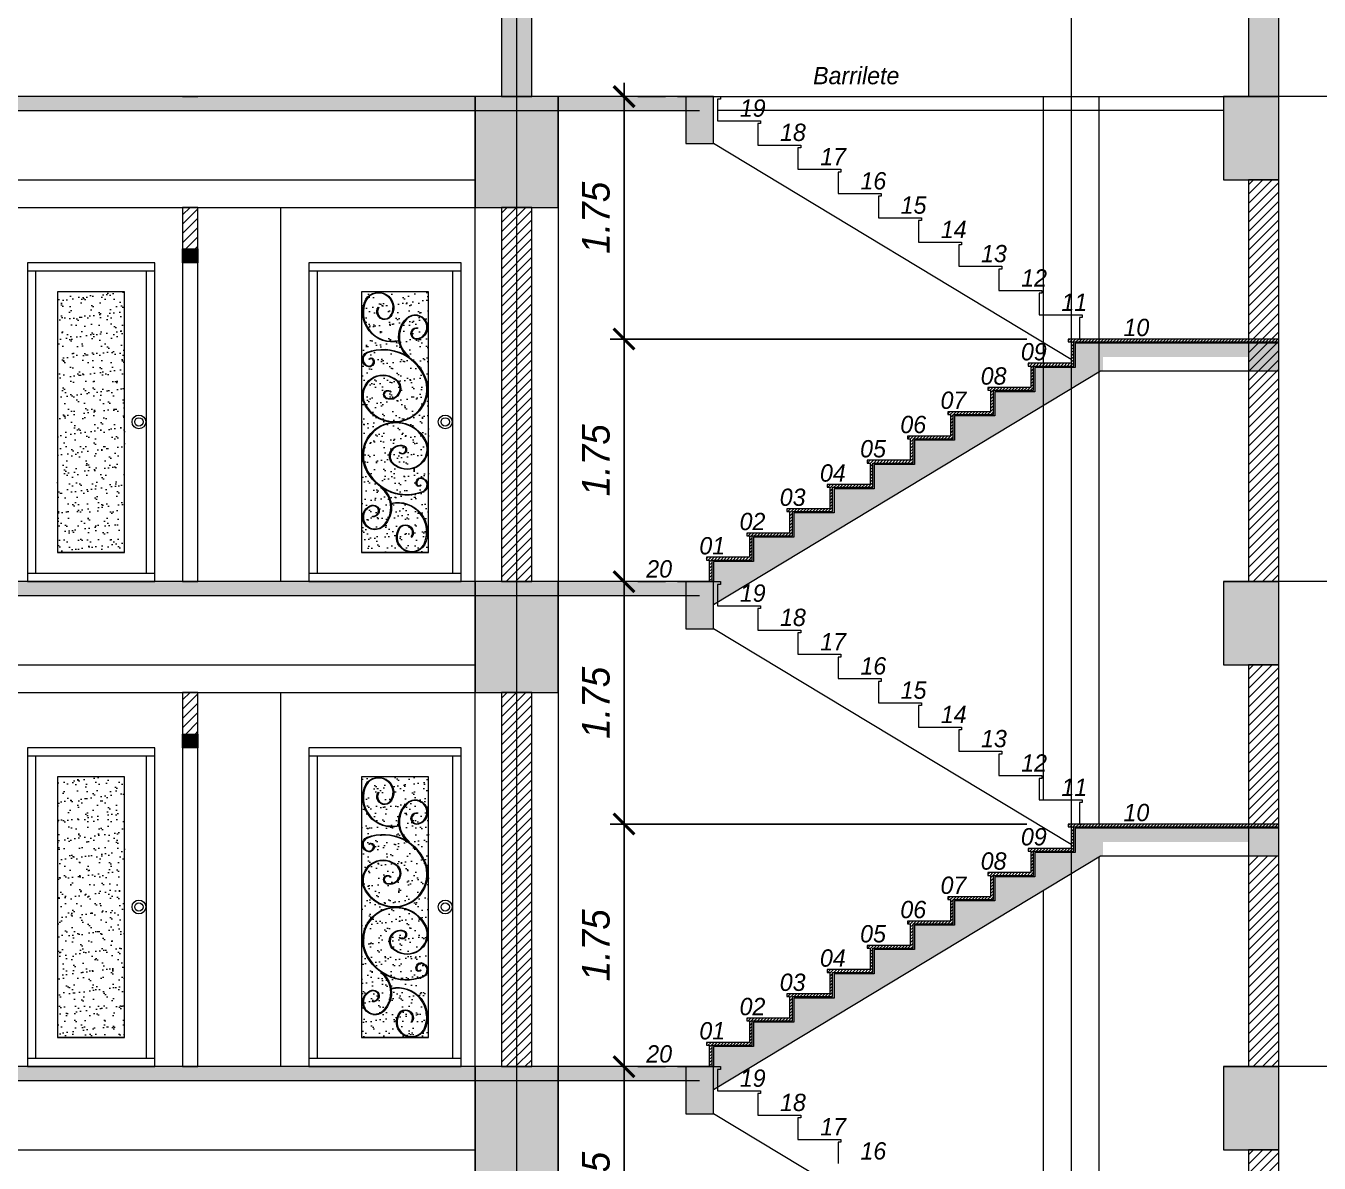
# Model space of a CAD drawing. Header units: millimetres. Extents: x 485872 to 486142, y -52344 to -52207.
# Drawn here: x 486063.22 to 486072.55, y -52303.57 to -52295.37 of the extents above; entities that cross this region are included whole.
import ezdxf

# ---------------------------------------------------------------- set-up
doc = ezdxf.new("R2010")
doc.units = ezdxf.units.MM
doc.header["$LTSCALE"] = 15
doc.header["$PDMODE"] = 2
doc.header["$PDSIZE"] = -10
doc.linetypes.add('DASHDOTX2', pattern=[50.8, 25.4, -12.7, 0, -12.7])
doc.layers.add('G', color=8, linetype='Continuous')
doc.styles.get("Standard").update_dxf_attribs({"font": ''})
doc.styles.get('Standard').set_extended_font_data('Flux Architect', italic=True)
doc.dimstyles.get("Standard").update_dxf_attribs({"dimtxt": 0.2, "dimasz": 0.15, "dimexe": 0.1, "dimexo": 0.3, "dimgap": 0.1, "dimtad": 1, "dimzin": 0, "dimdsep": 46, "dimtxsty": 'Standard', "dimblk": 'ARCHTICK', "dimcen": 0.09, "dimdle": 0.1, "dimclrd": 4, "dimclrt": 2, "dimadec": 0, "dimazin": 0, "dimtfac": 1, "dimtofl": 0, "dimtmove": 0, "dimatfit": 3, "dimfxl": 1, "dimtfillclr": 1, "dimtolj": 1, "dimtzin": 0, "dimarcsym": 1})
pattern_1 = [(45, (485401.173374, -52301.337264), (-0.0336759605, 0.0336759605), [])]
pattern_2 = [(45, (485401.173374, -52304.837264), (-0.0336759605, 0.0336759605), [])]

# ---------------------------------------------------------------- blocks, each defined once
blk = doc.blocks.new('Main Doorr')
at = {"lineweight": 9}
h = blk.add_hatch(dxfattribs=at)
h.set_pattern_fill('AR-SAND', color=153, scale=53.726984, style=0)
h.set_pattern_definition([(37.5, (633482.83, -6970.605), (-3.38444, 103.52243), [0, -81.66502, 0, -91.33587, 0, -87.30635]), (7.5, (633482.83, -6970.6), (95.08476, 151.6254), [0, -44.05613, 0, -73.60597, 0, -28.20667]), (327.5, (633416.74, -6970.605), (167.31345, 0.30404), [0, -26.86349, 0, -96.70857, 0, -126.25841]), (317.5, (633416.74, -6970.6), (161.51012, 47.15486), [0, -13.43175, 0, -63.39784, 0, -72.53143])])
h.paths.add_polyline_path([(664467.8, -64985.8), (664951.4, -64985.8), (664951.4, -63105.4), (664467.8, -63105.4)])
at = {"color": 7, "lineweight": 9}
for p, q in [((665186.4, -62955.4), (664086.4, -62955.4)), ((664146.4, -62955.4), (664146.4, -65135.4)), ((665126.4, -65135.4), (665126.4, -62955.4)), ((664467.8, -63105.4), (664467.8, -64985.8)), ((664951.4, -63105.4), (664467.8, -63105.4)), ((664951.4, -64985.8), (664951.4, -63105.4)), ((664467.8, -64985.8), (664951.4, -64985.8)), ((664086.4, -65135.4), (665186.4, -65135.4))]:
    blk.add_line(p, q, dxfattribs=at)
blk.add_lwpolyline([(664086.4, -65195.4), (665186.4, -65195.4), (665186.4, -62895.4), (664086.4, -62895.4)], close=True, dxfattribs=at)
at = {"lineweight": 9}
for points in [[(664738.1, -63460.9, -0.637528), (664498.3, -63158.6, -0.965658), (664687.1, -63269.7, -1.139609), (664589.1, -63214.3), (664593.4, -63217.5, 1.142963), (664682.3, -63267.4, 0.965814), (664503, -63161.3, 0.637746), (664737.2, -63455.6)], [(664811.2, -63577.8, -0.50473), (664808.4, -63282.5, -1.139136), (664878.5, -63446.2, -1.237533), (664872.5, -63363.5), (664871.7, -63368.9, 1.237959), (664877, -63441.1, 1.137294), (664811.4, -63287, 0.504199), (664814.4, -63573.4)], [(664608, -64513.5, -0.50473), (664610.8, -64808.7, -1.139136), (664540.7, -64645, -1.237533), (664546.7, -64727.7), (664547.4, -64722.4, 1.237959), (664542.2, -64650.2, 1.137294), (664607.8, -64804.3, 0.504199), (664604.8, -64517.8)], [(664681.1, -64630.3, -0.637528), (664920.9, -64932.6, -0.965658), (664732.1, -64821.5, -1.139609), (664830.1, -64877), (664825.8, -64873.7, 1.142963), (664736.9, -64823.8, 0.965814), (664916.2, -64930, 0.637746), (664682, -64635.6)]]:
    blk.add_lwpolyline(points, format="xyb", dxfattribs=at)
for points in [[(664521.3, -63589.6, -0.482932), (664554.1, -63590.4, -0.577559), (664521.3, -63645.9, -0.789134), (664508.3, -63541, -0.438143), (664938, -63752.7, -0.939322), (664477.1, -63887.3, -0.684665), (664706.7, -63730.8, -0.943765), (664645.2, -63875.7, -1.249985), (664681.1, -63826.2), (664677, -63829.8, 1.245946), (664647.2, -63870.7, 0.94511), (664703.9, -63735.5, 0.684848), (664482.2, -63885.8, 0.938331), (664932.8, -63754.1, 0.438005), (664510.2, -63546, 0.787082), (664521.6, -63640.5, 0.570854), (664549.6, -63593.3, 0.476031), (664525.4, -63593.1)], [(664897.9, -64501.6, -0.482932), (664865.1, -64500.9, -0.577559), (664897.9, -64445.4, -0.789134), (664910.9, -64550.3, -0.438143), (664481.2, -64338.5, -0.939322), (664942.1, -64203.9, -0.684665), (664712.5, -64360.4, -0.943765), (664774, -64215.6, -1.249985), (664738.1, -64265), (664742.1, -64261.5, 1.245946), (664772, -64220.6, 0.94511), (664715.3, -64355.8, 0.684848), (664937, -64205.4, 0.938331), (664486.4, -64337.2, 0.438005), (664909, -64545.3, 0.787082), (664897.5, -64450.8, 0.570854), (664869.6, -64497.9, 0.476031), (664893.7, -64498.2)]]:
    blk.add_lwpolyline(points, format="xyb", close=True, dxfattribs=at)
at = {"linetype": 'Continuous', "lineweight": 9}
blk.add_lwpolyline([(664951.4, -64985.8), (664467.8, -64985.8)], dxfattribs=at)
at = {"color": 7, "lineweight": 9}
for radius in [50, 30]:
    blk.add_circle((665071.5, -64043.5), radius, dxfattribs=at)
blk = doc.blocks.new('Indoor')
at = {"lineweight": 5}
h = blk.add_hatch(dxfattribs=at)
h.set_pattern_fill('AR-SAND', color=153, scale=53.726984, style=0)
h.set_pattern_definition([(37.5, (631289.6, 71959.21), (-3.38444, 103.52243), [0, -81.66502, 0, -91.33587, 0, -87.30635]), (7.5, (631289.6, 71959.21), (95.08476, 151.6254), [0, -44.05613, 0, -73.60597, 0, -28.20667]), (327.5, (631223.515, 71959.21), (167.31345, 0.30404), [0, -26.86349, 0, -96.70857, 0, -126.25841]), (317.5, (631223.52, 71959.21), (161.51012, 47.15486), [0, -13.43175, 0, -63.39784, 0, -72.53143])])
h.paths.add_polyline_path([(662274.6, 13944), (662758.1, 13944), (662758.1, 15824.4), (662274.6, 15824.4)])
at = {"color": 7, "lineweight": 5}
for p, q in [((662976.4, 16034.4), (662056.4, 16034.4)), ((662056.4, 16034.4), (662056.4, 13734.4)), ((662976.4, 15974.4), (662056.4, 15974.4)), ((662116.4, 15974.4), (662116.4, 13794.4)), ((662916.4, 13794.4), (662916.4, 15974.4)), ((662976.4, 13734.4), (662976.4, 16034.4)), ((662274.6, 15824.4), (662274.6, 13944)), ((662758.1, 15824.4), (662274.6, 15824.4)), ((662758.1, 13944), (662758.1, 15824.4)), ((662274.6, 13944), (662758.1, 13944)), ((662056.4, 13794.4), (662976.4, 13794.4)), ((662056.4, 13734.4), (662976.4, 13734.4))]:
    blk.add_line(p, q, dxfattribs=at)
at = {"linetype": 'Continuous', "lineweight": 5}
blk.add_lwpolyline([(662758.1, 13944), (662274.6, 13944)], dxfattribs=at)
at = {"color": 7, "lineweight": 5}
for radius in [50, 30]:
    blk.add_circle((662861.5, 14886.4), radius, dxfattribs=at)
blk = doc.blocks.new('_ArchTick')
at = {"color": 0, "const_width": 0.15}
blk.add_lwpolyline([(-0.5, -0.5), (0.5, 0.5)], dxfattribs=at)
blk = doc.blocks.new('*D125')
at = {"color": 4, "linetype": 'Continuous', "lineweight": -2, "transparency": 16777216}
blk.add_line((486074.8301, -52295.9766), (486074.8301, -52293.2766), dxfattribs=at)
at = {"color": 0, "linetype": 'Continuous', "lineweight": -2, "transparency": 16777216}
for p, q in [((486072.5597, -52293.3766), (486074.9301, -52293.3766)), ((486074.9886, -52295.8766), (486074.9301, -52295.8766))]:
    blk.add_line(p, q, dxfattribs=at)
at = {"layer": 'Defpoints', "color": 0, "linetype": 'Continuous', "lineweight": 13, "transparency": 16777216}
for p in [(486072.2597, -52293.3766), (486074.8301, -52293.3766), (486074.6886, -52295.8766)]:
    blk.add_point(p, dxfattribs=at)
at = {"color": 4, "linetype": 'Continuous', "lineweight": -2, "transparency": 16777216, "xscale": 0.15, "yscale": 0.15, "zscale": 0.15}
for p, rotation in [((486074.8301, -52293.3766), 90), ((486074.8301, -52295.8766), 270)]:
    blk.add_blockref('_ArchTick', p, dxfattribs=dict(at, rotation=rotation))
at = {"color": 2, "linetype": 'Continuous', "lineweight": 13, "transparency": 16777216, "insert": (486074.6279, -52294.6266), "char_height": 0.2, "attachment_point": 5, "rotation": 90}
blk.add_mtext('\\A1;2.50', dxfattribs=at)
blk = doc.blocks.new('*D145')
at = {"color": 4, "linetype": 'Continuous', "lineweight": -2, "transparency": 16777216}
blk.add_line((486067.5346, -52304.7266), (486067.5346, -52302.7766), dxfattribs=at)
at = {"color": 0, "linetype": 'Continuous', "lineweight": -2, "transparency": 16777216}
for p, q in [((486067.8346, -52302.8766), (486067.6346, -52302.8766)), ((486070.4397, -52304.6266), (486067.4346, -52304.6266))]:
    blk.add_line(p, q, dxfattribs=at)
at = {"layer": 'Defpoints', "color": 0, "linetype": 'Continuous', "lineweight": 13, "transparency": 16777216}
for p in [(486067.5346, -52302.8766), (486067.5346, -52302.8766), (486070.7397, -52304.6266)]:
    blk.add_point(p, dxfattribs=at)
at = {"color": 4, "linetype": 'Continuous', "lineweight": -2, "transparency": 16777216, "xscale": 0.15, "yscale": 0.15, "zscale": 0.15}
for p, rotation in [((486067.5346, -52302.8766), 90), ((486067.5346, -52304.6266), 270)]:
    blk.add_blockref('_ArchTick', p, dxfattribs=dict(at, rotation=rotation))
at = {"color": 2, "linetype": 'Continuous', "lineweight": 13, "transparency": 16777216, "insert": (486067.3324, -52303.7516), "char_height": 0.2, "attachment_point": 5, "rotation": 90}
blk.add_mtext('\\A1;1.75', dxfattribs=at)
blk = doc.blocks.new('*D146')
at = {"color": 4, "linetype": 'Continuous', "lineweight": -2, "transparency": 16777216}
blk.add_line((486067.5346, -52302.9766), (486067.5346, -52301.0266), dxfattribs=at)
at = {"color": 0, "linetype": 'Continuous', "lineweight": -2, "transparency": 16777216}
for p, q in [((486070.4397, -52301.1266), (486067.4346, -52301.1266)), ((486067.8346, -52302.8766), (486067.6346, -52302.8766))]:
    blk.add_line(p, q, dxfattribs=at)
at = {"layer": 'Defpoints', "color": 0, "linetype": 'Continuous', "lineweight": 13, "transparency": 16777216}
for p in [(486067.5346, -52301.1266), (486070.7397, -52301.1266), (486067.5346, -52302.8766)]:
    blk.add_point(p, dxfattribs=at)
at = {"color": 4, "linetype": 'Continuous', "lineweight": -2, "transparency": 16777216, "xscale": 0.15, "yscale": 0.15, "zscale": 0.15}
for p, rotation in [((486067.5346, -52301.1266), 90), ((486067.5346, -52302.8766), 270)]:
    blk.add_blockref('_ArchTick', p, dxfattribs=dict(at, rotation=rotation))
at = {"color": 2, "linetype": 'Continuous', "lineweight": 13, "transparency": 16777216, "insert": (486067.3324, -52302.0016), "char_height": 0.2, "attachment_point": 5, "rotation": 90}
blk.add_mtext('\\A1;1.75', dxfattribs=at)
blk = doc.blocks.new('*D147')
at = {"color": 4, "linetype": 'Continuous', "lineweight": -2, "transparency": 16777216}
blk.add_line((486067.5346, -52301.2266), (486067.5346, -52299.2766), dxfattribs=at)
at = {"color": 0, "linetype": 'Continuous', "lineweight": -2, "transparency": 16777216}
for p, q in [((486067.8346, -52299.3766), (486067.6346, -52299.3766)), ((486070.4397, -52301.1266), (486067.4346, -52301.1266))]:
    blk.add_line(p, q, dxfattribs=at)
at = {"layer": 'Defpoints', "color": 0, "linetype": 'Continuous', "lineweight": 13, "transparency": 16777216}
for p in [(486067.5346, -52299.3766), (486067.5346, -52299.3766), (486070.7397, -52301.1266)]:
    blk.add_point(p, dxfattribs=at)
at = {"color": 4, "linetype": 'Continuous', "lineweight": -2, "transparency": 16777216, "xscale": 0.15, "yscale": 0.15, "zscale": 0.15}
for p, rotation in [((486067.5346, -52299.3766), 90), ((486067.5346, -52301.1266), 270)]:
    blk.add_blockref('_ArchTick', p, dxfattribs=dict(at, rotation=rotation))
at = {"color": 2, "linetype": 'Continuous', "lineweight": 13, "transparency": 16777216, "insert": (486067.3324, -52300.2516), "char_height": 0.2, "attachment_point": 5, "rotation": 90}
blk.add_mtext('\\A1;1.75', dxfattribs=at)
blk = doc.blocks.new('*D335')
at = {"color": 4, "linetype": 'Continuous', "lineweight": -2, "transparency": 16777216}
blk.add_line((486053.9905, -52295.9766), (486053.9905, -52291.2766), dxfattribs=at)
at = {"color": 0, "linetype": 'Continuous', "lineweight": -2, "transparency": 16777216}
for p, q in [((486066.3497, -52291.3766), (486053.8905, -52291.3766)), ((486057.3597, -52295.8766), (486053.8905, -52295.8766))]:
    blk.add_line(p, q, dxfattribs=at)
at = {"layer": 'Defpoints', "color": 0, "linetype": 'Continuous', "lineweight": 13, "transparency": 16777216}
for p in [(486053.9905, -52291.3766), (486066.6497, -52291.3766), (486057.6597, -52295.8766)]:
    blk.add_point(p, dxfattribs=at)
at = {"color": 4, "linetype": 'Continuous', "lineweight": -2, "transparency": 16777216, "xscale": 0.15, "yscale": 0.15, "zscale": 0.15}
for p, rotation in [((486053.9905, -52291.3766), 90), ((486053.9905, -52295.8766), 270)]:
    blk.add_blockref('_ArchTick', p, dxfattribs=dict(at, rotation=rotation))
at = {"color": 2, "linetype": 'Continuous', "lineweight": 13, "transparency": 16777216, "insert": (486053.7883, -52293.6266), "char_height": 0.2, "attachment_point": 5, "rotation": 90}
blk.add_mtext('\\A1;4.50', dxfattribs=at)
blk = doc.blocks.new('*D338')
at = {"color": 4, "linetype": 'Continuous', "lineweight": -2, "transparency": 16777216}
blk.add_line((486067.5346, -52299.4766), (486067.5346, -52297.5266), dxfattribs=at)
at = {"color": 0, "linetype": 'Continuous', "lineweight": -2, "transparency": 16777216}
for p, q in [((486070.4397, -52297.6266), (486067.4346, -52297.6266)), ((486067.8346, -52299.3766), (486067.6346, -52299.3766))]:
    blk.add_line(p, q, dxfattribs=at)
at = {"layer": 'Defpoints', "color": 0, "linetype": 'Continuous', "lineweight": 13, "transparency": 16777216}
for p in [(486067.5346, -52297.6266), (486070.7397, -52297.6266), (486067.5346, -52299.3766)]:
    blk.add_point(p, dxfattribs=at)
at = {"color": 4, "linetype": 'Continuous', "lineweight": -2, "transparency": 16777216, "xscale": 0.15, "yscale": 0.15, "zscale": 0.15}
for p, rotation in [((486067.5346, -52297.6266), 90), ((486067.5346, -52299.3766), 270)]:
    blk.add_blockref('_ArchTick', p, dxfattribs=dict(at, rotation=rotation))
at = {"color": 2, "linetype": 'Continuous', "lineweight": 13, "transparency": 16777216, "insert": (486067.3324, -52298.5016), "char_height": 0.2, "attachment_point": 5, "rotation": 90}
blk.add_mtext('\\A1;1.75', dxfattribs=at)
blk = doc.blocks.new('*D339')
at = {"color": 4, "linetype": 'Continuous', "lineweight": -2, "transparency": 16777216}
blk.add_line((486067.5346, -52297.7266), (486067.5346, -52295.7766), dxfattribs=at)
at = {"color": 0, "linetype": 'Continuous', "lineweight": -2, "transparency": 16777216}
for p, q in [((486067.8346, -52295.8766), (486067.6346, -52295.8766)), ((486070.4397, -52297.6266), (486067.4346, -52297.6266))]:
    blk.add_line(p, q, dxfattribs=at)
at = {"layer": 'Defpoints', "color": 0, "linetype": 'Continuous', "lineweight": 13, "transparency": 16777216}
for p in [(486067.5346, -52295.8766), (486067.5346, -52295.8766), (486070.7397, -52297.6266)]:
    blk.add_point(p, dxfattribs=at)
at = {"color": 4, "linetype": 'Continuous', "lineweight": -2, "transparency": 16777216, "xscale": 0.15, "yscale": 0.15, "zscale": 0.15}
for p, rotation in [((486067.5346, -52295.8766), 90), ((486067.5346, -52297.6266), 270)]:
    blk.add_blockref('_ArchTick', p, dxfattribs=dict(at, rotation=rotation))
at = {"color": 2, "linetype": 'Continuous', "lineweight": 13, "transparency": 16777216, "insert": (486067.3324, -52296.7516), "char_height": 0.2, "attachment_point": 5, "rotation": 90}
blk.add_mtext('\\A1;1.75', dxfattribs=at)

msp = doc.modelspace()

# ---------------------------------------------------------------- hatches: boundary and pattern name
at = {"linetype": 'Continuous', "lineweight": 13}
h = msp.add_hatch(color=256, dxfattribs=at)
h.dxf.hatch_style = 1
h.paths.add_polyline_path([(486072.2597, -52294.9766), (486072.0397, -52294.9766), (486072.0397, -52295.8766), (486072.2597, -52295.8766)])
h.paths.add_polyline_path([(486072.2597, -52291.4766), (486072.0397, -52291.4766), (486072.0397, -52294.9766), (486072.2597, -52294.9766)])
h.paths.add_polyline_path([(486066.7597, -52294.9766), (486066.6497, -52294.9766), (486066.6497, -52295.8766), (486066.7597, -52295.8766)])
h.paths.add_polyline_path([(486066.8697, -52294.9766), (486066.7597, -52294.9766), (486066.7597, -52295.8766), (486066.8697, -52295.8766)])
h.paths.add_polyline_path([(486066.8697, -52291.4766), (486066.7597, -52291.4766), (486066.7597, -52294.9766), (486066.8697, -52294.9766)])
h.paths.add_polyline_path([(486066.7597, -52291.4766), (486066.6497, -52291.4766), (486066.6497, -52294.9766), (486066.7597, -52294.9766)])
h = msp.add_hatch(color=256, dxfattribs=at)
h.dxf.hatch_style = 1
h.paths.add_polyline_path([(486058.4597, -52295.8766), (486057.6597, -52295.8766), (486057.6597, -52295.9766), (486058.4597, -52295.9766)])
h.paths.add_polyline_path([(486068.1797, -52295.9766), (486068.1797, -52295.8766), (486059.0597, -52295.8766), (486059.0597, -52295.9766)])
h = msp.add_hatch(color=256, dxfattribs=at)
h.dxf.hatch_style = 1
h.paths.add_polyline_path([(486066.4597, -52296.6766), (486067.0597, -52296.6766), (486067.0597, -52295.8766), (486066.4597, -52295.8766)])
h = msp.add_hatch(color=256, dxfattribs=at)
h.dxf.hatch_style = 1
h.paths.add_polyline_path([(486068.1797, -52295.8766), (486067.9797, -52295.8766), (486067.9797, -52296.2165), (486068.1797, -52296.2165)])
h = msp.add_hatch(color=256, dxfattribs=at)
h.dxf.hatch_style = 1
h.paths.add_polyline_path([(486071.8597, -52296.4766), (486072.2597, -52296.4766), (486072.2597, -52295.8766), (486071.8597, -52295.8766)])
at = {"linetype": 'Continuous', "lineweight": 13, "true_color": 0xb64b2b}
h = msp.add_hatch(dxfattribs=at)
h.set_pattern_fill('ANSI31', color=15, scale=0.015)
h.set_pattern_definition(pattern_1)
h.paths.add_polyline_path([(486072.2597, -52297.8566), (486072.0397, -52297.8566), (486072.0397, -52299.3766), (486072.2597, -52299.3766)])
h.paths.add_polyline_path([(486072.2597, -52296.4766), (486072.0397, -52296.4766), (486072.0397, -52297.8566), (486072.2597, -52297.8566)])
h = msp.add_hatch(dxfattribs=at)
h.set_pattern_fill('ANSI31', color=15, scale=0.015)
h.set_pattern_definition([(45, (485401.173374, -52297.837264), (-0.0336759605, 0.0336759605), [])])
h.paths.add_polyline_path([(486064.4597, -52296.6766), (486064.3497, -52296.6766), (486064.3497, -52296.9766), (486064.4597, -52296.9766)])
h = msp.add_hatch(dxfattribs=at)
h.set_pattern_fill('ANSI31', color=15, scale=0.015)
h.set_pattern_definition(pattern_1)
h.paths.add_polyline_path([(486066.6497, -52299.3766), (486066.8697, -52299.3766), (486066.8697, -52296.6766), (486066.6497, -52296.6766)])
at = {"linetype": 'Continuous', "lineweight": 13}
h = msp.add_hatch(color=256, dxfattribs=at)
h.dxf.hatch_style = 1
h.paths.add_polyline_path([(486064.4597, -52296.9766), (486064.3497, -52296.9766), (486064.3497, -52297.0766), (486064.4597, -52297.0766)])
h = msp.add_hatch(dxfattribs=at)
h.set_pattern_fill('ANSI31', color=256, scale=0.005)
h.set_pattern_definition([(45, (485401.173374, -52301.337264), (-0.01122532015, 0.01122532015), [])])
h.paths.add_polyline_path([(486072.2597, -52297.6466), (486072.2597, -52297.6266), (486070.7397, -52297.6266), (486070.7397, -52297.6466), (486070.7597, -52297.6466), (486070.7597, -52297.8016), (486070.4497, -52297.8016), (486070.4497, -52297.8216), (486070.4697, -52297.8216), (486070.4697, -52297.9766), (486070.1597, -52297.9766), (486070.1597, -52297.9966), (486070.1797, -52297.9966), (486070.1797, -52298.1516), (486069.8697, -52298.1516), (486069.8697, -52298.1716), (486069.8897, -52298.1716), (486069.8897, -52298.3266), (486069.5797, -52298.3266), (486069.5797, -52298.3466), (486069.5997, -52298.3466), (486069.5997, -52298.5016), (486069.2897, -52298.5016), (486069.2897, -52298.5216), (486069.3097, -52298.5216), (486069.3097, -52298.6766), (486068.9997, -52298.6766), (486068.9997, -52298.6966), (486069.0197, -52298.6966), (486069.0197, -52298.8516), (486068.7097, -52298.8516), (486068.7097, -52298.8716), (486068.7297, -52298.8716), (486068.7297, -52299.0266), (486068.4197, -52299.0266), (486068.4197, -52299.0466), (486068.4397, -52299.0466), (486068.4397, -52299.2016), (486068.1297, -52299.2016), (486068.1297, -52299.2216), (486068.1497, -52299.2216), (486068.1497, -52299.3766), (486068.1697, -52299.3766), (486068.1697, -52299.2216), (486068.4597, -52299.2216), (486068.4597, -52299.0466), (486068.7497, -52299.0466), (486068.7497, -52298.8716), (486069.0397, -52298.8716), (486069.0397, -52298.6966), (486069.3297, -52298.6966), (486069.3297, -52298.5216), (486069.6197, -52298.5216), (486069.6197, -52298.3466), (486069.9097, -52298.3466), (486069.9097, -52298.1716), (486070.1997, -52298.1716), (486070.1997, -52297.9966), (486070.4897, -52297.9966), (486070.4897, -52297.8216), (486070.7797, -52297.8216), (486070.7797, -52297.6466)])
h = msp.add_hatch(dxfattribs=at)
h.set_pattern_fill('ARKHID16', color=5, scale=0.03, pattern_type=2)
h.set_pattern_definition([(0, (485401.173374, -52301.335764), (0.03, 0.03), [0.0015, -0.0105, 0, -0.015, 0, -0.003]), (0, (485401.173374, -52301.326764), (0.03, 0.03), [0, -0.0105, 0.0015, -0.015, 0, -0.003]), (0, (485401.173374, -52301.320764), (0.03, 0.03), [0, -0.012, 0, -0.0135, 0.0015, -0.003]), (0, (485401.173374, -52301.308764), (0.03, 0.03), [0, -0.012, 0.0015, -0.0135, 0, -0.003]), (90, (485401.173374, -52301.337264), (-0.03, 0.03), [0.0015, -0.0285]), (90, (485401.185374, -52301.337264), (-0.03, 0.03), [-0.0105, 0.0015, -0.009, 0, -0.0075, 0.0015]), (90, (485401.200374, -52301.337264), (-0.03, 0.03), [0, -0.015, 0.0015, -0.0075, 0, -0.006]), (90, (485401.176374, -52301.337264), (-0.015, 0.015), [0, -0.0045, 0, -0.0045, 0, -0.006]), (90, (485401.179374, -52301.335764), (-0.015, 0.015), [0, -0.006, 0, -0.0045, 0, -0.0045]), (90, (485401.182374, -52301.337264), (-0.015, 0.015), [0, -0.006, 0, -0.006, 0, -0.003]), (90, (485401.188374, -52301.334264), (-0.015, 0.015), [0, -0.0045, 0, -0.006, 0, -0.0045]), (45, (485401.173374, -52301.337264), (2e-18, 0.02999999995), [0.0021213, -0.01272792, 0.0021213, -0.0254558868]), (135, (485401.185374, -52301.337264), (2e-18, 0.02999999995), [-0.021213, 0.0021213, -0.0169708068, 0.0021213])])
h.paths.add_polyline_path([(486068.1697, -52299.3766), (486068.1697, -52299.2216), (486068.4597, -52299.2216), (486068.4597, -52299.0466), (486068.7497, -52299.0466), (486068.7497, -52298.8716), (486069.0397, -52298.8716), (486069.0397, -52298.6966), (486069.3297, -52298.6966), (486069.3297, -52298.5216), (486069.6197, -52298.5216), (486069.6197, -52298.3466), (486069.9097, -52298.3466), (486069.9097, -52298.1716), (486070.1997, -52298.1716), (486070.1997, -52297.9966), (486070.4897, -52297.9966), (486070.4897, -52297.8216), (486070.7797, -52297.8216), (486070.7797, -52297.6466), (486072.2597, -52297.6466), (486072.2597, -52297.6566), (486070.7897, -52297.6566), (486070.7897, -52297.8316), (486070.4997, -52297.8316), (486070.4997, -52298.0066), (486070.2097, -52298.0066), (486070.2097, -52298.1816), (486069.9197, -52298.1816), (486069.9197, -52298.3566), (486069.6297, -52298.3566), (486069.6297, -52298.5316), (486069.3397, -52298.5316), (486069.3397, -52298.7066), (486069.0497, -52298.7066), (486069.0497, -52298.8816), (486068.7597, -52298.8816), (486068.7597, -52299.0566), (486068.4697, -52299.0566), (486068.4697, -52299.2316), (486068.1797, -52299.2316), (486068.1797, -52299.3766)])
h = msp.add_hatch(color=256, dxfattribs=at)
h.dxf.hatch_style = 1
h.paths.add_polyline_path([(486070.7597, -52297.9846), (486070.7597, -52297.8316), (486070.4997, -52297.8316), (486070.4997, -52298.0066), (486070.2097, -52298.0066), (486070.2097, -52298.1816), (486069.9197, -52298.1816), (486069.9197, -52298.3566), (486069.6297, -52298.3566), (486069.6297, -52298.5316), (486069.3397, -52298.5316), (486069.3397, -52298.7066), (486069.0497, -52298.7066), (486069.0497, -52298.8816), (486068.7597, -52298.8816), (486068.7597, -52299.0566), (486068.4697, -52299.0566), (486068.4697, -52299.2316), (486068.1797, -52299.2316), (486068.1797, -52299.3766), (486068.1797, -52299.5415)])
h.paths.add_polyline_path([(486070.9897, -52297.7566), (486072.0397, -52297.7566), (486072.0397, -52297.6566), (486070.7897, -52297.6566), (486070.7897, -52297.8316), (486070.7597, -52297.8316), (486070.7597, -52297.9846), (486070.9719, -52297.8566), (486070.9897, -52297.8566)])
h.paths.add_polyline_path([(486072.2597, -52297.6566), (486072.0397, -52297.6566), (486072.0397, -52297.8566), (486072.2597, -52297.8566)])
h = msp.add_hatch(color=256, dxfattribs=at)
h.dxf.hatch_style = 1
h.paths.add_polyline_path([(486058.4597, -52299.3766), (486057.6597, -52299.3766), (486057.6597, -52299.4766), (486058.4597, -52299.4766)])
h.paths.add_polyline_path([(486067.9797, -52299.4766), (486067.9797, -52299.3766), (486059.0597, -52299.3766), (486059.0597, -52299.4766)])
h = msp.add_hatch(color=256, dxfattribs=at)
h.dxf.hatch_style = 1
h.paths.add_polyline_path([(486066.4597, -52300.1766), (486067.0597, -52300.1766), (486067.0597, -52299.3766), (486066.4597, -52299.3766)])
h = msp.add_hatch(color=256, dxfattribs=at)
h.dxf.hatch_style = 1
h.paths.add_polyline_path([(486068.1797, -52299.3766), (486067.9797, -52299.3766), (486067.9797, -52299.7165), (486068.1797, -52299.7165)])
h = msp.add_hatch(color=256, dxfattribs=at)
h.dxf.hatch_style = 1
h.paths.add_polyline_path([(486071.8597, -52299.9766), (486072.2597, -52299.9766), (486072.2597, -52299.3766), (486071.8597, -52299.3766)])
at = {"linetype": 'Continuous', "lineweight": 13, "true_color": 0xb64b2b}
h = msp.add_hatch(dxfattribs=at)
h.set_pattern_fill('ANSI31', color=15, scale=0.015)
h.set_pattern_definition(pattern_2)
h.paths.add_polyline_path([(486072.2597, -52301.3566), (486072.0397, -52301.3566), (486072.0397, -52302.8766), (486072.2597, -52302.8766)])
h.paths.add_polyline_path([(486072.2597, -52299.9766), (486072.0397, -52299.9766), (486072.0397, -52301.1266), (486072.2597, -52301.1266)])
h = msp.add_hatch(dxfattribs=at)
h.set_pattern_fill('ANSI31', color=15, scale=0.015)
h.set_pattern_definition(pattern_1)
h.paths.add_polyline_path([(486064.4597, -52300.1766), (486064.3497, -52300.1766), (486064.3497, -52300.4766), (486064.4597, -52300.4766)])
h = msp.add_hatch(dxfattribs=at)
h.set_pattern_fill('ANSI31', color=15, scale=0.015)
h.set_pattern_definition(pattern_2)
h.paths.add_polyline_path([(486066.6497, -52302.8766), (486066.8697, -52302.8766), (486066.8697, -52300.1766), (486066.6497, -52300.1766)])
at = {"linetype": 'Continuous', "lineweight": 13}
h = msp.add_hatch(color=256, dxfattribs=at)
h.dxf.hatch_style = 1
h.paths.add_polyline_path([(486064.4597, -52300.4766), (486064.3497, -52300.4766), (486064.3497, -52300.5766), (486064.4597, -52300.5766)])
h = msp.add_hatch(dxfattribs=at)
h.set_pattern_fill('ANSI31', color=256, scale=0.005)
h.set_pattern_definition([(45, (485401.173374, -52304.837264), (-0.01122532015, 0.01122532015), [])])
h.paths.add_polyline_path([(486072.2597, -52301.1466), (486072.2597, -52301.1266), (486070.7397, -52301.1266), (486070.7397, -52301.1466), (486070.7597, -52301.1466), (486070.7597, -52301.3016), (486070.4497, -52301.3016), (486070.4497, -52301.3216), (486070.4697, -52301.3216), (486070.4697, -52301.4766), (486070.1597, -52301.4766), (486070.1597, -52301.4966), (486070.1797, -52301.4966), (486070.1797, -52301.6516), (486069.8697, -52301.6516), (486069.8697, -52301.6716), (486069.8897, -52301.6716), (486069.8897, -52301.8266), (486069.5797, -52301.8266), (486069.5797, -52301.8466), (486069.5997, -52301.8466), (486069.5997, -52302.0016), (486069.2897, -52302.0016), (486069.2897, -52302.0216), (486069.3097, -52302.0216), (486069.3097, -52302.1766), (486068.9997, -52302.1766), (486068.9997, -52302.1966), (486069.0197, -52302.1966), (486069.0197, -52302.3516), (486068.7097, -52302.3516), (486068.7097, -52302.3716), (486068.7297, -52302.3716), (486068.7297, -52302.5266), (486068.4197, -52302.5266), (486068.4197, -52302.5466), (486068.4397, -52302.5466), (486068.4397, -52302.7016), (486068.1297, -52302.7016), (486068.1297, -52302.7216), (486068.1497, -52302.7216), (486068.1497, -52302.8766), (486068.1697, -52302.8766), (486068.1697, -52302.7216), (486068.4597, -52302.7216), (486068.4597, -52302.5466), (486068.7497, -52302.5466), (486068.7497, -52302.3716), (486069.0397, -52302.3716), (486069.0397, -52302.1966), (486069.3297, -52302.1966), (486069.3297, -52302.0216), (486069.6197, -52302.0216), (486069.6197, -52301.8466), (486069.9097, -52301.8466), (486069.9097, -52301.6716), (486070.1997, -52301.6716), (486070.1997, -52301.4966), (486070.4897, -52301.4966), (486070.4897, -52301.3216), (486070.7797, -52301.3216), (486070.7797, -52301.1466)])
h = msp.add_hatch(dxfattribs=at)
h.set_pattern_fill('ARKHID16', color=5, scale=0.03, pattern_type=2)
h.set_pattern_definition([(0, (485401.173374, -52304.835764), (0.03, 0.03), [0.0015, -0.0105, 0, -0.015, 0, -0.003]), (0, (485401.173374, -52304.826764), (0.03, 0.03), [0, -0.0105, 0.0015, -0.015, 0, -0.003]), (0, (485401.173374, -52304.820764), (0.03, 0.03), [0, -0.012, 0, -0.0135, 0.0015, -0.003]), (0, (485401.173374, -52304.808764), (0.03, 0.03), [0, -0.012, 0.0015, -0.0135, 0, -0.003]), (90, (485401.173374, -52304.837264), (-0.03, 0.03), [0.0015, -0.0285]), (90, (485401.185374, -52304.837264), (-0.03, 0.03), [-0.0105, 0.0015, -0.009, 0, -0.0075, 0.0015]), (90, (485401.200374, -52304.837264), (-0.03, 0.03), [0, -0.015, 0.0015, -0.0075, 0, -0.006]), (90, (485401.176374, -52304.837264), (-0.015, 0.015), [0, -0.0045, 0, -0.0045, 0, -0.006]), (90, (485401.179374, -52304.835764), (-0.015, 0.015), [0, -0.006, 0, -0.0045, 0, -0.0045]), (90, (485401.182374, -52304.837264), (-0.015, 0.015), [0, -0.006, 0, -0.006, 0, -0.003]), (90, (485401.188374, -52304.834264), (-0.015, 0.015), [0, -0.0045, 0, -0.006, 0, -0.0045]), (45, (485401.173374, -52304.837264), (2e-18, 0.02999999995), [0.0021213, -0.01272792, 0.0021213, -0.0254558868]), (135, (485401.185374, -52304.837264), (2e-18, 0.02999999995), [-0.021213, 0.0021213, -0.0169708068, 0.0021213])])
h.paths.add_polyline_path([(486068.1697, -52302.8766), (486068.1697, -52302.7216), (486068.4597, -52302.7216), (486068.4597, -52302.5466), (486068.7497, -52302.5466), (486068.7497, -52302.3716), (486069.0397, -52302.3716), (486069.0397, -52302.1966), (486069.3297, -52302.1966), (486069.3297, -52302.0216), (486069.6197, -52302.0216), (486069.6197, -52301.8466), (486069.9097, -52301.8466), (486069.9097, -52301.6716), (486070.1997, -52301.6716), (486070.1997, -52301.4966), (486070.4897, -52301.4966), (486070.4897, -52301.3216), (486070.7797, -52301.3216), (486070.7797, -52301.1466), (486072.2597, -52301.1466), (486072.2597, -52301.1566), (486070.7897, -52301.1566), (486070.7897, -52301.3316), (486070.4997, -52301.3316), (486070.4997, -52301.5066), (486070.2097, -52301.5066), (486070.2097, -52301.6816), (486069.9197, -52301.6816), (486069.9197, -52301.8566), (486069.6297, -52301.8566), (486069.6297, -52302.0316), (486069.3397, -52302.0316), (486069.3397, -52302.2066), (486069.0497, -52302.2066), (486069.0497, -52302.3816), (486068.7597, -52302.3816), (486068.7597, -52302.5566), (486068.4697, -52302.5566), (486068.4697, -52302.7316), (486068.1797, -52302.7316), (486068.1797, -52302.8766)])
h = msp.add_hatch(color=256, dxfattribs=at)
h.dxf.hatch_style = 1
h.paths.add_polyline_path([(486070.7597, -52301.4846), (486070.7597, -52301.3316), (486070.4997, -52301.3316), (486070.4997, -52301.5066), (486070.2097, -52301.5066), (486070.2097, -52301.6816), (486069.9197, -52301.6816), (486069.9197, -52301.8566), (486069.6297, -52301.8566), (486069.6297, -52302.0316), (486069.3397, -52302.0316), (486069.3397, -52302.2066), (486069.0497, -52302.2066), (486069.0497, -52302.3816), (486068.7597, -52302.3816), (486068.7597, -52302.5566), (486068.4697, -52302.5566), (486068.4697, -52302.7316), (486068.1797, -52302.7316), (486068.1797, -52302.8766), (486068.1797, -52303.0415)])
h.paths.add_polyline_path([(486070.9897, -52301.2566), (486072.0397, -52301.2566), (486072.0397, -52301.1566), (486070.7897, -52301.1566), (486070.7897, -52301.3316), (486070.7597, -52301.3316), (486070.7597, -52301.4846), (486070.9719, -52301.3566), (486070.9897, -52301.3566)])
h.paths.add_polyline_path([(486072.2597, -52301.1566), (486072.0397, -52301.1566), (486072.0397, -52301.3566), (486072.2597, -52301.3566)])
h = msp.add_hatch(color=256, dxfattribs=at)
h.dxf.hatch_style = 1
h.paths.add_polyline_path([(486058.4597, -52302.8766), (486057.6597, -52302.8766), (486057.6597, -52302.9766), (486058.4597, -52302.9766)])
h.paths.add_polyline_path([(486067.9797, -52302.9766), (486067.9797, -52302.8766), (486059.0597, -52302.8766), (486059.0597, -52302.9766)])
h = msp.add_hatch(color=256, dxfattribs=at)
h.dxf.hatch_style = 1
h.paths.add_polyline_path([(486066.4597, -52303.6766), (486067.0597, -52303.6766), (486067.0597, -52302.8766), (486066.4597, -52302.8766)])
h = msp.add_hatch(color=256, dxfattribs=at)
h.dxf.hatch_style = 1
h.paths.add_polyline_path([(486068.1797, -52302.8766), (486067.9797, -52302.8766), (486067.9797, -52303.2165), (486068.1797, -52303.2165)])
h = msp.add_hatch(color=256, dxfattribs=at)
h.dxf.hatch_style = 1
h.paths.add_polyline_path([(486071.8597, -52303.4766), (486072.2597, -52303.4766), (486072.2597, -52302.8766), (486071.8597, -52302.8766)])
at = {"linetype": 'Continuous', "lineweight": 13, "true_color": 0xb64b2b}
h = msp.add_hatch(dxfattribs=at)
h.set_pattern_fill('ANSI31', color=15, scale=0.015)
h.set_pattern_definition([(45, (485401.173374, -52308.337264), (-0.0336759605, 0.0336759605), [])])
h.paths.add_polyline_path([(486072.2597, -52304.8566), (486072.0397, -52304.8566), (486072.0397, -52306.3766), (486072.2597, -52306.3766)])
h.paths.add_polyline_path([(486072.2597, -52303.4766), (486072.0397, -52303.4766), (486072.0397, -52304.6266), (486072.2597, -52304.6266)])

# ---------------------------------------------------------------- linework, layer by layer
at = {"color": 6, "linetype": 'DASHDOTX2', "lineweight": 13}
for p, q in [((486066.7597, -52285.0766), (486066.7597, -52307.1766)), ((486070.7597, -52285.0766), (486070.7597, -52306.3766))]:
    msp.add_line(p, q, dxfattribs=at)
at = {"linetype": 'Continuous', "lineweight": 13}
for p, q in [((486067.0597, -52295.8766), (486067.0597, -52307.1766)), ((486068.2297, -52295.8766), (486071.8597, -52295.8766)), ((486070.9597, -52295.8766), (486070.9597, -52297.864)), ((486068.2097, -52295.9741), (486071.8597, -52295.9741)), ((486068.1797, -52299.5415), (486070.9719, -52297.8566)), ((486070.9597, -52297.864), (486070.9597, -52301.1266)), ((486068.1797, -52303.0415), (486070.9719, -52301.3566)), ((486070.9597, -52301.364), (486070.9597, -52304.6266)), ((486070.5597, -52301.6053), (486070.5597, -52304.4516))]:
    msp.add_line(p, q, dxfattribs=at)
for points in [[(486072.0397, -52295.8766), (486072.2597, -52295.8766), (486072.2597, -52291.4766), (486072.0397, -52291.4766)], [(486066.6497, -52295.8766), (486066.8697, -52295.8766), (486066.8697, -52292.9766), (486066.6497, -52292.9766)], [(486066.4597, -52296.6766), (486067.0597, -52296.6766), (486067.0597, -52295.8766), (486066.4597, -52295.8766)], [(486067.9797, -52296.2165), (486068.1797, -52296.2165), (486068.1797, -52295.8766), (486067.9797, -52295.8766)], [(486071.8597, -52296.4766), (486072.2597, -52296.4766), (486072.2597, -52295.8766), (486071.8597, -52295.8766)], [(486072.0397, -52299.3766), (486072.2597, -52299.3766), (486072.2597, -52296.4766), (486072.0397, -52296.4766)], [(486064.4597, -52296.6766), (486064.3497, -52296.6766), (486064.3497, -52299.3766), (486064.4597, -52299.3766)], [(486066.6497, -52299.3766), (486066.8697, -52299.3766), (486066.8697, -52296.6766), (486066.6497, -52296.6766)], [(486064.4597, -52297.0766), (486064.3497, -52297.0766), (486064.3497, -52296.9766), (486064.4597, -52296.9766)], [(486072.2597, -52297.6466), (486072.2597, -52297.6266), (486070.7397, -52297.6266), (486070.7397, -52297.6466), (486070.7597, -52297.6466), (486070.7597, -52297.8016), (486070.4497, -52297.8016), (486070.4497, -52297.8216), (486070.4697, -52297.8216), (486070.4697, -52297.9766), (486070.1597, -52297.9766), (486070.1597, -52297.9966), (486070.1797, -52297.9966), (486070.1797, -52298.1516), (486069.8697, -52298.1516), (486069.8697, -52298.1716), (486069.8897, -52298.1716), (486069.8897, -52298.3266), (486069.5797, -52298.3266), (486069.5797, -52298.3466), (486069.5997, -52298.3466), (486069.5997, -52298.5016), (486069.2897, -52298.5016), (486069.2897, -52298.5216), (486069.3097, -52298.5216), (486069.3097, -52298.6766), (486068.9997, -52298.6766), (486068.9997, -52298.6966), (486069.0197, -52298.6966), (486069.0197, -52298.8516), (486068.7097, -52298.8516), (486068.7097, -52298.8716), (486068.7297, -52298.8716), (486068.7297, -52299.0266), (486068.4197, -52299.0266), (486068.4197, -52299.0466), (486068.4397, -52299.0466), (486068.4397, -52299.2016), (486068.1297, -52299.2016), (486068.1297, -52299.2216), (486068.1497, -52299.2216), (486068.1497, -52299.3766), (486068.1697, -52299.3766), (486068.1697, -52299.2216), (486068.4597, -52299.2216), (486068.4597, -52299.0466), (486068.7497, -52299.0466), (486068.7497, -52298.8716), (486069.0397, -52298.8716), (486069.0397, -52298.6966), (486069.3297, -52298.6966), (486069.3297, -52298.5216), (486069.6197, -52298.5216), (486069.6197, -52298.3466), (486069.9097, -52298.3466), (486069.9097, -52298.1716), (486070.1997, -52298.1716), (486070.1997, -52297.9966), (486070.4897, -52297.9966), (486070.4897, -52297.8216), (486070.7797, -52297.8216), (486070.7797, -52297.6466)], [(486066.4597, -52300.1766), (486067.0597, -52300.1766), (486067.0597, -52299.3766), (486066.4597, -52299.3766)], [(486067.9797, -52299.7165), (486068.1797, -52299.7165), (486068.1797, -52299.3766), (486067.9797, -52299.3766)], [(486071.8597, -52299.9766), (486072.2597, -52299.9766), (486072.2597, -52299.3766), (486071.8597, -52299.3766)], [(486072.0397, -52302.8766), (486072.2597, -52302.8766), (486072.2597, -52299.9766), (486072.0397, -52299.9766)], [(486064.4597, -52300.1766), (486064.3497, -52300.1766), (486064.3497, -52302.8766), (486064.4597, -52302.8766)], [(486066.6497, -52302.8766), (486066.8697, -52302.8766), (486066.8697, -52300.1766), (486066.6497, -52300.1766)], [(486064.4597, -52300.5766), (486064.3497, -52300.5766), (486064.3497, -52300.4766), (486064.4597, -52300.4766)], [(486072.2597, -52301.1466), (486072.2597, -52301.1266), (486070.7397, -52301.1266), (486070.7397, -52301.1466), (486070.7597, -52301.1466), (486070.7597, -52301.3016), (486070.4497, -52301.3016), (486070.4497, -52301.3216), (486070.4697, -52301.3216), (486070.4697, -52301.4766), (486070.1597, -52301.4766), (486070.1597, -52301.4966), (486070.1797, -52301.4966), (486070.1797, -52301.6516), (486069.8697, -52301.6516), (486069.8697, -52301.6716), (486069.8897, -52301.6716), (486069.8897, -52301.8266), (486069.5797, -52301.8266), (486069.5797, -52301.8466), (486069.5997, -52301.8466), (486069.5997, -52302.0016), (486069.2897, -52302.0016), (486069.2897, -52302.0216), (486069.3097, -52302.0216), (486069.3097, -52302.1766), (486068.9997, -52302.1766), (486068.9997, -52302.1966), (486069.0197, -52302.1966), (486069.0197, -52302.3516), (486068.7097, -52302.3516), (486068.7097, -52302.3716), (486068.7297, -52302.3716), (486068.7297, -52302.5266), (486068.4197, -52302.5266), (486068.4197, -52302.5466), (486068.4397, -52302.5466), (486068.4397, -52302.7016), (486068.1297, -52302.7016), (486068.1297, -52302.7216), (486068.1497, -52302.7216), (486068.1497, -52302.8766), (486068.1697, -52302.8766), (486068.1697, -52302.7216), (486068.4597, -52302.7216), (486068.4597, -52302.5466), (486068.7497, -52302.5466), (486068.7497, -52302.3716), (486069.0397, -52302.3716), (486069.0397, -52302.1966), (486069.3297, -52302.1966), (486069.3297, -52302.0216), (486069.6197, -52302.0216), (486069.6197, -52301.8466), (486069.9097, -52301.8466), (486069.9097, -52301.6716), (486070.1997, -52301.6716), (486070.1997, -52301.4966), (486070.4897, -52301.4966), (486070.4897, -52301.3216), (486070.7797, -52301.3216), (486070.7797, -52301.1466)], [(486066.4597, -52303.6766), (486067.0597, -52303.6766), (486067.0597, -52302.8766), (486066.4597, -52302.8766)], [(486067.9797, -52303.2165), (486068.1797, -52303.2165), (486068.1797, -52302.8766), (486067.9797, -52302.8766)], [(486071.8597, -52303.4766), (486072.2597, -52303.4766), (486072.2597, -52302.8766), (486071.8597, -52302.8766)], [(486072.0397, -52306.3766), (486072.2597, -52306.3766), (486072.2597, -52303.4766), (486072.0397, -52303.4766)]]:
    msp.add_lwpolyline(points, close=True, dxfattribs=at)
for points in [[(486068.0797, -52295.8766), (486058.4597, -52295.8766)], [(486064.3497, -52295.8766), (486064.4597, -52295.8766)], [(486066.4597, -52307.1766), (486066.4597, -52295.8766)], [(486067.9197, -52295.8766), (486068.2297, -52295.8766), (486068.2297, -52295.8966), (486068.2097, -52295.8966), (486068.2097, -52296.0516), (486068.5197, -52296.0516), (486068.5197, -52296.0716), (486068.4997, -52296.0716), (486068.4997, -52296.2266), (486068.8097, -52296.2266), (486068.8097, -52296.2466), (486068.7897, -52296.2466), (486068.7897, -52296.4016), (486069.0997, -52296.4016), (486069.0997, -52296.4216), (486069.0797, -52296.4216), (486069.0797, -52296.5766), (486069.3897, -52296.5766), (486069.3897, -52296.5966), (486069.3697, -52296.5966), (486069.3697, -52296.7516), (486069.6797, -52296.7516), (486069.6797, -52296.7716), (486069.6597, -52296.7716), (486069.6597, -52296.9266), (486069.9697, -52296.9266), (486069.9697, -52296.9466), (486069.9497, -52296.9466), (486069.9497, -52297.1016), (486070.2597, -52297.1016), (486070.2597, -52297.1216), (486070.2397, -52297.1216), (486070.2397, -52297.2766), (486070.5497, -52297.2766), (486070.5497, -52297.2966), (486070.5297, -52297.2966), (486070.5297, -52297.4516), (486070.8397, -52297.4516), (486070.8397, -52297.4716), (486070.8197, -52297.4716), (486070.8197, -52297.6266), (486070.8397, -52297.6266)], [(486068.1097, -52295.8766), (486068.1797, -52295.8766)], [(486070.5597, -52295.8766), (486070.5597, -52298.1053), (486070.5597, -52300.9516)], [(486077.1175, -52295.8766), (486072.2597, -52295.8766)], [(486057.6597, -52295.9766), (486068.0797, -52295.9766)], [(486070.7597, -52297.7734), (486068.1797, -52296.2165)], [(486059.0597, -52296.4766), (486066.4597, -52296.4766)], [(486059.0597, -52296.6766), (486066.4597, -52296.6766)], [(486065.0597, -52299.3766), (486065.0597, -52296.6766)], [(486065.0597, -52299.3766), (486065.0597, -52296.6766)], [(486072.2597, -52297.6566), (486070.7897, -52297.6566), (486070.7897, -52297.8316), (486070.4997, -52297.8316), (486070.4997, -52298.0066), (486070.2097, -52298.0066), (486070.2097, -52298.1816), (486069.9197, -52298.1816), (486069.9197, -52298.3566), (486069.6297, -52298.3566), (486069.6297, -52298.5316), (486069.3397, -52298.5316), (486069.3397, -52298.7066), (486069.0497, -52298.7066), (486069.0497, -52298.8816), (486068.7597, -52298.8816), (486068.7597, -52299.0566), (486068.4697, -52299.0566), (486068.4697, -52299.2316), (486068.1797, -52299.2316), (486068.1797, -52299.3766)], [(486070.9719, -52297.8566), (486072.2597, -52297.8566)], [(486068.0797, -52299.3766), (486058.4597, -52299.3766)], [(486067.9197, -52299.3766), (486068.2297, -52299.3766), (486068.2297, -52299.3966), (486068.2097, -52299.3966), (486068.2097, -52299.5516), (486068.5197, -52299.5516), (486068.5197, -52299.5716), (486068.4997, -52299.5716), (486068.4997, -52299.7266), (486068.8097, -52299.7266), (486068.8097, -52299.7466), (486068.7897, -52299.7466), (486068.7897, -52299.9016), (486069.0997, -52299.9016), (486069.0997, -52299.9216), (486069.0797, -52299.9216), (486069.0797, -52300.0766), (486069.3897, -52300.0766), (486069.3897, -52300.0966), (486069.3697, -52300.0966), (486069.3697, -52300.2516), (486069.6797, -52300.2516), (486069.6797, -52300.2716), (486069.6597, -52300.2716), (486069.6597, -52300.4266), (486069.9697, -52300.4266), (486069.9697, -52300.4466), (486069.9497, -52300.4466), (486069.9497, -52300.6016), (486070.2597, -52300.6016), (486070.2597, -52300.6216), (486070.2397, -52300.6216), (486070.2397, -52300.7766), (486070.5497, -52300.7766), (486070.5497, -52300.7966), (486070.5297, -52300.7966), (486070.5297, -52300.9516), (486070.8397, -52300.9516), (486070.8397, -52300.9716), (486070.8197, -52300.9716), (486070.8197, -52301.1266), (486070.8397, -52301.1266)], [(486068.1097, -52299.3766), (486068.1797, -52299.3766)], [(486077.1175, -52299.3766), (486072.2597, -52299.3766)], [(486057.6597, -52299.4766), (486068.0797, -52299.4766)], [(486070.7597, -52301.2734), (486068.1797, -52299.7165)], [(486059.0597, -52299.9766), (486066.4597, -52299.9766)], [(486059.0597, -52300.1766), (486066.4597, -52300.1766)], [(486065.0597, -52302.8766), (486065.0597, -52300.1766)], [(486072.2597, -52301.1566), (486070.7897, -52301.1566), (486070.7897, -52301.3316), (486070.4997, -52301.3316), (486070.4997, -52301.5066), (486070.2097, -52301.5066), (486070.2097, -52301.6816), (486069.9197, -52301.6816), (486069.9197, -52301.8566), (486069.6297, -52301.8566), (486069.6297, -52302.0316), (486069.3397, -52302.0316), (486069.3397, -52302.2066), (486069.0497, -52302.2066), (486069.0497, -52302.3816), (486068.7597, -52302.3816), (486068.7597, -52302.5566), (486068.4697, -52302.5566), (486068.4697, -52302.7316), (486068.1797, -52302.7316), (486068.1797, -52302.8766)], [(486070.9719, -52301.3566), (486072.2597, -52301.3566)], [(486068.0797, -52302.8766), (486058.4597, -52302.8766)], [(486067.9197, -52302.8766), (486068.2297, -52302.8766), (486068.2297, -52302.8966), (486068.2097, -52302.8966), (486068.2097, -52303.0516), (486068.5197, -52303.0516), (486068.5197, -52303.0716), (486068.4997, -52303.0716), (486068.4997, -52303.2266), (486068.8097, -52303.2266), (486068.8097, -52303.2466), (486068.7897, -52303.2466), (486068.7897, -52303.4016), (486069.0997, -52303.4016), (486069.0997, -52303.4216), (486069.0797, -52303.4216), (486069.0797, -52303.5766)], [(486068.1097, -52302.8766), (486068.1797, -52302.8766)], [(486077.1175, -52302.8766), (486072.2597, -52302.8766)], [(486057.6597, -52302.9766), (486068.0797, -52302.9766)], [(486070.7597, -52304.7734), (486068.1797, -52303.2165)], [(486059.0597, -52303.4766), (486066.4597, -52303.4766)], [(486059.0597, -52303.4766), (486066.4597, -52303.4766)]]:
    msp.add_lwpolyline(points, dxfattribs=at)
at = {"layer": 'G', "lineweight": 0}
for p, q in [((486071.8597, -52295.8766), (486072.2597, -52295.8766)), ((486071.8597, -52299.3766), (486072.2597, -52299.3766)), ((486071.8597, -52299.3766), (486072.2597, -52299.3766)), ((486071.8597, -52302.8766), (486072.2597, -52302.8766)), ((486071.8597, -52302.8766), (486072.2597, -52302.8766))]:
    msp.add_line(p, q, dxfattribs=at)

# ---------------------------------------------------------------- block references
at = {"linetype": 'Continuous', "lineweight": 13, "xscale": 0.001, "yscale": 0.001, "zscale": 0.001}
for name, p in [('Indoor', (485401.1734, -52313.1111)), ('Main Doorr', (485401.1734, -52234.1812)), ('Indoor', (485401.1734, -52316.6111)), ('Main Doorr', (485401.1734, -52237.6812))]:
    msp.add_blockref(name, p, dxfattribs=at)

# ---------------------------------------------------------------- texts
at = {"color": 2, "linetype": 'Continuous', "lineweight": 13, "char_height": 0.125, "attachment_point": 5}
for s, insert in [('\\A1;Barrilete', (486069.2101, -52295.7265)), ('\\A1;19', (486068.4634, -52295.9608)), ('\\A1;18', (486068.7534, -52296.1358)), ('\\A1;17', (486069.0434, -52296.3108)), ('\\A1;16', (486069.3334, -52296.4858)), ('\\A1;15', (486069.6234, -52296.6608)), ('\\A1;14', (486069.9134, -52296.8358)), ('\\A1;13', (486070.2034, -52297.0108)), ('\\A1;12', (486070.4934, -52297.1858)), ('\\A1;11', (486070.7834, -52297.3608)), ('\\A1;10', (486071.2312, -52297.544)), ('\\A1;09', (486070.4912, -52297.719)), ('\\A1;08', (486070.2012, -52297.894)), ('\\A1;07', (486069.9112, -52298.069)), ('\\A1;06', (486069.6212, -52298.244)), ('\\A1;05', (486069.3312, -52298.419)), ('\\A1;04', (486069.0412, -52298.594)), ('\\A1;02', (486068.4612, -52298.944)), ('\\A1;01', (486068.1712, -52299.119)), ('\\A1;20', (486067.7883, -52299.2858)), ('\\A1;20', (486067.7883, -52299.2858)), ('\\A1;19', (486068.4634, -52299.4608)), ('\\A1;18', (486068.7534, -52299.6358)), ('\\A1;17', (486069.0434, -52299.8108)), ('\\A1;16', (486069.3334, -52299.9858)), ('\\A1;15', (486069.6234, -52300.1608)), ('\\A1;14', (486069.9134, -52300.3358)), ('\\A1;13', (486070.2034, -52300.5108)), ('\\A1;12', (486070.4934, -52300.6858)), ('\\A1;11', (486070.7834, -52300.8608)), ('\\A1;10', (486071.2312, -52301.044)), ('\\A1;09', (486070.4912, -52301.219)), ('\\A1;08', (486070.2012, -52301.394)), ('\\A1;07', (486069.9112, -52301.569)), ('\\A1;06', (486069.6212, -52301.744)), ('\\A1;05', (486069.3312, -52301.919)), ('\\A1;04', (486069.0412, -52302.094)), ('\\A1;02', (486068.4612, -52302.444)), ('\\A1;01', (486068.1712, -52302.619)), ('\\A1;20', (486067.7883, -52302.7858)), ('\\A1;19', (486068.4634, -52302.9608)), ('\\A1;18', (486068.7534, -52303.1358)), ('\\A1;17', (486069.0434, -52303.3108)), ('\\A1;16', (486069.3334, -52303.4858))]:
    msp.add_mtext(s, dxfattribs=dict(at, insert=insert))
at = {"color": 2, "linetype": 'Continuous', "lineweight": 13, "char_height": 0.125, "width": 0.154758, "attachment_point": 5}
for insert in [(486068.7512, -52298.769), (486068.7512, -52302.269)]:
    msp.add_mtext('\\A1;03', dxfattribs=dict(at, insert=insert))

# ---------------------------------------------------------------- dimensions: what is measured, and where the dimension line sits
at = {"linetype": 'Continuous', "lineweight": 13}
for base, p1, p2, picture, middle in [((486053.9905, -52291.3766), (486057.6597, -52295.8766), (486066.6497, -52291.3766), '*D335', (486053.7883, -52293.6266)), ((486074.8301, -52293.3766), (486074.6886, -52295.8766), (486072.2597, -52293.3766), '*D125', (486074.6279, -52294.6266)), ((486067.5346, -52295.8766), (486070.7397, -52297.6266), (486067.5346, -52295.8766), '*D339', (486067.3324, -52296.7516)), ((486067.5346, -52297.6266), (486067.5346, -52299.3766), (486070.7397, -52297.6266), '*D338', (486067.3324, -52298.5016)), ((486067.5346, -52299.3766), (486070.7397, -52301.1266), (486067.5346, -52299.3766), '*D147', (486067.3324, -52300.2516)), ((486067.5346, -52301.1266), (486067.5346, -52302.8766), (486070.7397, -52301.1266), '*D146', (486067.3324, -52302.0016)), ((486067.5346, -52302.8766), (486070.7397, -52304.6266), (486067.5346, -52302.8766), '*D145', (486067.3324, -52303.7516))]:
    dim = msp.add_linear_dim(base=base, p1=p1, p2=p2, angle=90, dimstyle='Standard', override={"dimtmove": 1}, dxfattribs=at)
    dim.commit()
    dim.dimension.update_dxf_attribs({"geometry": picture, "text_midpoint": middle})

doc.saveas('drawing.dxf')
